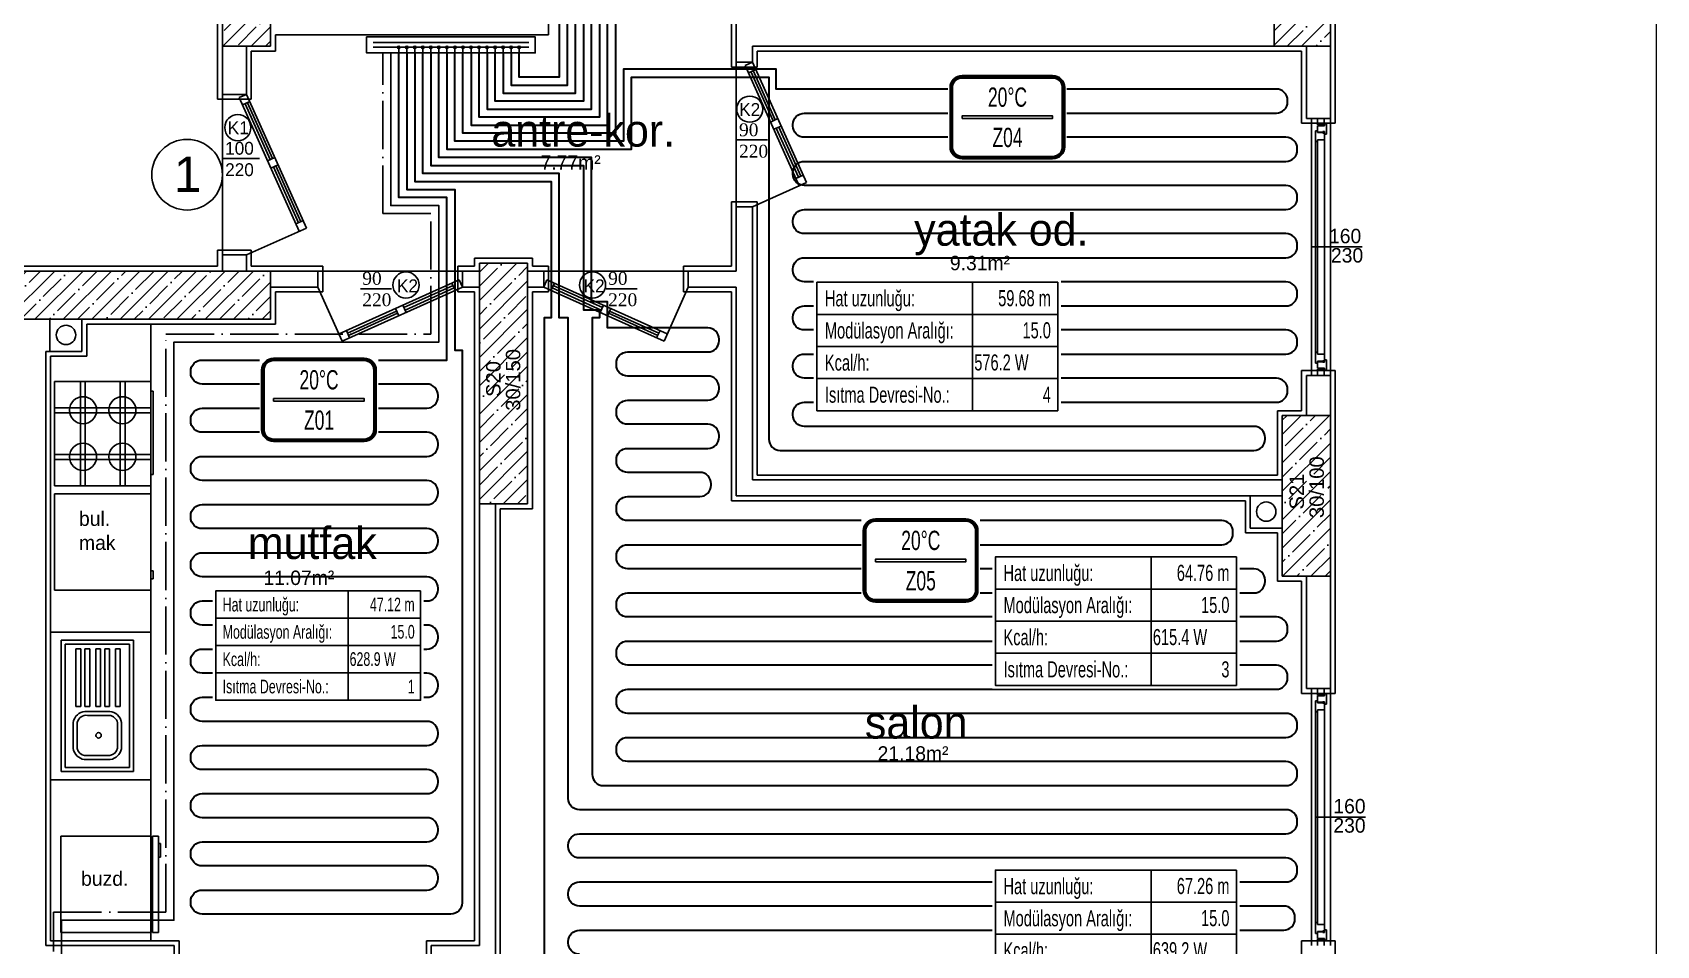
# Model space of a CAD drawing. Header units: centimetres. Extents: x 275281 to 287704, y -444050 to -441150.
# Drawn here: x 276329 to 277340, y -443426 to -442857 of the extents above; entities that cross this region are included whole.
import ezdxf
from ezdxf.enums import TextEntityAlignment as Align

# ---------------------------------------------------------------- set-up
doc = ezdxf.new("R2010")
doc.units = ezdxf.units.CM
doc.linetypes.add('ROTAS_ISITMA_DONUS', pattern=[40, 30, -5, 0, -5])
doc.layers.add('ANTED', color=144, linetype='CONTINUOUS', lineweight=0)
doc.layers.add('ROTAS-ISITMA-PEX', color=1, linetype='Continuous', lineweight=30)
for name, color, linetype in [('MKDU0', 50, 'CONTINUOUS'), ('ROTAS-ISITMA-DONUS-BORU', 30, 'ROTAS_ISITMA_DONUS'), ('ROTAS-ISITMA-ETIKET', 2, 'Continuous'), ('ROTAS-ISITMA-GIDIS-BORU', 10, 'Continuous'), ('ROTAS-ISITMA-KOLLEKTOR', 1, 'Continuous'), ('ROTAS-ISITMA-MAHAL-ETIKET', 2, 'Continuous')]:
    doc.layers.add(name, color=color, linetype=linetype)
doc.styles.add('arial_1_18', font='arial.ttf', dxfattribs={"height": 0.2})
doc.styles.add('ROTAS-YAZI', font='arial.ttf')
pattern_1 = [(45, (253867.256, -437638.89), (-8.838835, 8.838835), []), (45, (253876.095, -437638.89), (-8.838835, 8.838835), [15.625, -3.125, 0, -3.125])]

# ---------------------------------------------------------------- blocks, each defined once
blk = doc.blocks.new('ROTAS-YI-MAHAL')
at = {"color": 2, "extrusion": (0, 0, -1)}
for points in [[(35.7, -18.4), (35.7, 18.4, 0.414214), (28.2, 25.9), (-28.2, 25.9, 0.414214), (-35.7, 18.4), (-35.7, -18.4, 0.414214), (-28.2, -25.9), (28.2, -25.9, 0.414214)], [(34.2, -18.4), (34.2, 18.4, 0.414214), (28.2, 24.4), (-28.2, 24.4, 0.414214), (-34.2, 18.4), (-34.2, -18.4, 0.414214), (-28.2, -24.4), (28.2, -24.4, 0.414214)]]:
    blk.add_lwpolyline(points, format="xyb", close=True, dxfattribs=at)
at = {"color": 4, "extrusion": (0, 0, -1)}
for points in [[(35.2, -18.4), (35.2, 18.4, 0.414214), (28.2, 25.4), (-28.2, 25.4, 0.414214), (-35.2, 18.4), (-35.2, -18.4, 0.414214), (-28.2, -25.4), (28.2, -25.4, 0.414214)], [(34.7, -18.4), (34.7, 18.4, 0.414214), (28.2, 24.9), (-28.2, 24.9, 0.414214), (-34.7, 18.4), (-34.7, -18.4, 0.414214), (-28.2, -24.9), (28.2, -24.9, 0.414214)]]:
    blk.add_lwpolyline(points, format="xyb", close=True, dxfattribs=at)
at = {"color": 2, "extrusion": (0, 0, -1)}
blk.add_lwpolyline([(28.2, -0.8), (-28.2, -0.8), (-28.2, 0.8), (28.2, 0.8)], close=True, dxfattribs=at)
at = {"color": 4, "style": 'ROTAS-YAZI', "width": 0.65}
blk.add_attdef('DERECE', (-12.1, 6.5), '', height=12, dxfattribs=at)
at = {"color": 2, "style": 'ROTAS-YAZI', "width": 0.65, "flags": 1}
for tag in ['ALAN', 'MAHAL']:
    blk.add_attdef(tag, (0, 0), '', height=5, dxfattribs=at)
at = {"color": 1, "style": 'ROTAS-YAZI', "width": 0.65}
blk.add_attdef('NO', (-9.3, -18.6), '', height=12, dxfattribs=at)
blk = doc.blocks.new('ROTAS-YI-ETIKET')
at = {"color": 2}
for p, q in [((96.9, 0), (96.9, -80)), ((0, -20), (150, -20)), ((0, -40), (150, -40)), ((0, -60), (150, -60))]:
    blk.add_line(p, q, dxfattribs=at)
at = {"color": 2, "extrusion": (0, 0, -1)}
blk.add_lwpolyline([(-150, 0), (-150, -80), (0, -80), (0, 0)], close=True, dxfattribs=at)
at = {"color": 2, "style": 'ROTAS-YAZI', "width": 0.65}
for s, p in [('Hat uzunluğu:', (5, -10)), ('Modülasyon Aralığı:', (5, -30)), ('Kcal/h:', (5, -50)), ('Isıtma Devresi-No.:', (5, -70))]:
    blk.add_text(s, height=10, dxfattribs=at).set_placement(p, align=Align.MIDDLE_LEFT)
at = {"color": 2, "style": 'ROTAS-YAZI', "width": 0.65, "flags": 1}
for tag in ['ALAN', 'NO', 'DERECE', 'BORU', 'MAHAL']:
    blk.add_attdef(tag, (0, 0), '', height=5, dxfattribs=at)
at = {"color": 2, "style": 'ROTAS-YAZI', "width": 0.65}
for tag, p in [('UZ', (145.7, -14.9)), ('AR', (145.7, -34.9)), ('NO1', (145.7, -75))]:
    blk.add_attdef(tag, text='', height=10, dxfattribs=at).set_placement(p, align=Align.RIGHT)
blk.add_attdef('YER', (98, -54.9), '', height=10, dxfattribs=at)

msp = doc.modelspace()

# ---------------------------------------------------------------- hatches: boundary and pattern name
at = {"layer": 'MKDU0', "ltscale": 0.03}
h = msp.add_hatch(dxfattribs=at)
h.set_pattern_fill('ANSI35', color=8, scale=50, style=0)
h.set_pattern_definition(pattern_1)
h.paths.add_polyline_path([(276477.1, -442560.8), (276447.1, -442560.8), (276447.1, -442865.8), (276477.1, -442865.8)])
h.paths.add_polyline_path([(276474.6, -442848.1), (276474.6, -442779.1), (276460.6, -442779.1), (276460.6, -442848.1)], flags=24)
h = msp.add_hatch(dxfattribs=at)
h.set_pattern_fill('ANSI35', color=8, scale=50, style=0)
h.set_pattern_definition(pattern_1)
h.paths.add_polyline_path([(277137.1, -442805.8), (277102.1, -442805.8), (277102.1, -442865.8), (277137.1, -442865.8)])
h.paths.add_polyline_path([(277132.2, -442851.8), (277132.2, -442815.7), (277118.2, -442815.7), (277118.2, -442851.8)], flags=24)
h.paths.add_polyline_path([(277119.4, -442846.3), (277119.4, -442819.3), (277105.5, -442819.3), (277105.5, -442846.3)], flags=24)
h = msp.add_hatch(dxfattribs=at)
h.set_pattern_fill('ANSI35', color=8, scale=50, style=0)
h.set_pattern_definition(pattern_1)
h.paths.add_polyline_path([(276637.1, -443000.8), (276607.1, -443000.8), (276607.1, -443150.8), (276637.1, -443150.8)])
h.paths.add_polyline_path([(276635.1, -443095.2), (276635.1, -443052.1), (276621.1, -443052.1), (276621.1, -443095.2)], flags=24)
h.paths.add_polyline_path([(276622.8, -443086.6), (276622.8, -443059.5), (276608.8, -443059.5), (276608.8, -443086.6)], flags=24)
h = msp.add_hatch(dxfattribs=at)
h.set_pattern_fill('ANSI35', color=8, scale=50, style=0)
h.set_pattern_definition(pattern_1)
h.paths.add_polyline_path([(276477.1, -443035.8), (276477.1, -443005.8), (276177.1, -443005.8), (276177.1, -443035.8)])
h.paths.add_polyline_path([(276199.8, -443033.3), (276268.8, -443033.3), (276268.8, -443019.3), (276199.8, -443019.3)], flags=24)
h = msp.add_hatch(dxfattribs=at)
h.set_pattern_fill('ANSI35', color=8, scale=50, style=0)
h.set_pattern_definition(pattern_1)
h.paths.add_polyline_path([(277137.1, -443095.8), (277107.1, -443095.8), (277107.1, -443195.8), (277137.1, -443195.8)])
h.paths.add_polyline_path([(277135.5, -443161.9), (277135.5, -443118.8), (277121.6, -443118.8), (277121.6, -443161.9)], flags=24)
h.paths.add_polyline_path([(277123.1, -443156.6), (277123.1, -443129.6), (277109.1, -443129.6), (277109.1, -443156.6)], flags=24)

# ---------------------------------------------------------------- linework, layer by layer
at = {"layer": 'ANTED'}
msp.add_line((277340.1, -444049.6), (277340.1, -441149.6), dxfattribs=at)
at = {"layer": 'MKDU0', "color": 8, "ltscale": 0.03}
for p, q in [((276444.1, -442790.8), (276444.1, -442865.8)), ((277140.1, -442865.8), (277140.1, -442805.8)), ((276650.1, -442858.8), (276650.1, -442832.8)), ((276764.1, -442850.8), (276764.1, -442865.8)), ((276767.1, -442845.8), (276767.1, -442875.8)), ((276480.1, -442858.7), (276650.1, -442858.7)), ((276480.1, -442868.8), (276480.1, -442858.7)), ((276444.1, -442865.8), (276444.1, -442898.8)), ((276447.1, -442865.8), (276447.1, -442895.8)), ((276462.1, -442865.8), (276462.1, -442895.8)), ((276465.1, -442898.8), (276465.1, -442868.8)), ((276465.1, -442868.8), (276480.1, -442868.8)), ((276764.1, -442865.8), (276764.1, -442878.8)), ((276777.1, -442865.8), (276777.1, -442875.8)), ((276777.1, -442865.8), (277102.1, -442865.8)), ((276780.1, -442878.8), (276780.1, -442868.8)), ((276780.1, -442868.8), (276827.1, -442868.8)), ((276827.1, -442868.8), (277102.1, -442868.8)), ((277102.1, -442868.8), (277119.1, -442868.8)), ((277119.1, -442868.8), (277119.1, -442913.8)), ((277122.1, -442865.8), (277122.1, -442910.8)), ((277137.1, -442865.8), (277137.1, -442910.8)), ((277140.1, -442913.8), (277140.1, -442865.8)), ((276764.1, -442878.8), (276780.1, -442878.8)), ((276767.1, -442875.8), (276777.1, -442875.8)), ((276767.1, -442875.8), (276767.1, -442965.8)), ((276777.1, -442875.8), (276772.6, -442877.8)), ((276772.6, -442877.8), (276806.2, -442952.7)), ((276779.2, -442880.3), (276774.6, -442882.4)), ((276776.2, -442881.6), (276790, -442912.2)), ((276777.1, -442875.8), (276810.8, -442950.6)), ((276777.7, -442881), (276791.4, -442911.6)), ((276444.1, -442898.8), (276465.1, -442898.8)), ((276447.1, -442895.8), (276462.1, -442895.8)), ((276447.1, -442895.8), (276447.1, -442995.8)), ((276462.1, -442895.8), (276457.6, -442897.8)), ((276457.6, -442897.8), (276494.9, -442981)), ((276464.2, -442900.3), (276459.6, -442902.4)), ((276461.2, -442901.6), (276476.9, -442936.4)), ((276462.1, -442895.8), (276499.5, -442979)), ((276462.7, -442901), (276478.3, -442935.8)), ((276792.9, -442910.9), (276788.4, -442913)), ((277140.1, -442913.8), (277119.1, -442913.8)), ((277122.1, -442910.8), (277137.1, -442910.8)), ((277125.3, -443070.8), (277125.3, -442910.8)), ((277129.1, -442910.8), (277129.1, -442914.8)), ((277133.1, -442914.8), (277133.1, -442910.8)), ((277137.1, -443070.8), (277137.1, -442910.8)), ((276795, -442915.5), (276790.4, -442917.5)), ((276792, -442916.8), (276805.8, -442947.4)), ((276793.5, -442916.2), (276807.2, -442946.8)), ((277127.7, -442925.2), (277127.7, -442918.4)), ((277129.1, -442918.4), (277127.7, -442918.4)), ((277129.1, -442914.8), (277133.1, -442914.8)), ((277133.3, -442915.3), (277129.1, -442915.3)), ((277129.1, -442919.3), (277129.1, -442915.3)), ((277129.1, -442918.4), (277129.1, -442919.6)), ((277132.3, -442919.3), (277129.1, -442919.3)), ((277132.3, -442919.6), (277129.1, -442919.6)), ((277129.1, -442925.2), (277129.1, -442924)), ((277133.3, -442924), (277129.1, -442924)), ((277133.3, -442919), (277132.3, -442919)), ((277132.3, -442919.3), (277132.3, -442919)), ((277132.3, -442919.9), (277132.3, -442919.6)), ((277132.8, -442919.9), (277132.3, -442919.9)), ((277133.3, -442919.6), (277132.8, -442919.6)), ((277132.8, -442919.9), (277132.8, -442919.6)), ((277133.3, -442915.3), (277133.3, -442914.1)), ((277134.7, -442914.1), (277133.3, -442914.1)), ((277133.3, -442920.5), (277133.3, -442919)), ((277133.3, -442919.6), (277133.3, -442924)), ((277134.7, -442920.5), (277133.3, -442920.5)), ((277133.3, -442924), (277133.3, -443057.6)), ((277134.7, -442920.5), (277134.7, -442914.1)), ((276786.6, -442924.2), (276767.3, -442924.2)), ((277127.7, -443056.4), (277127.7, -442925.2)), ((277129.1, -442925.2), (277127.7, -442925.2)), ((277129.1, -442925.2), (277129.1, -443056.4)), ((276470.2, -442935.7), (276447.1, -442935.7)), ((276479.8, -442935.1), (276475.2, -442937.1)), ((276481.8, -442939.6), (276477.3, -442941.7)), ((276478.9, -442941), (276494.5, -442975.7)), ((276480.4, -442940.3), (276496, -442975.1)), ((276777.1, -442965.8), (276810.8, -442950.6)), ((276804.2, -442948.1), (276808.7, -442946.1)), ((276780.1, -442962.8), (276764.1, -442962.8)), ((276764.1, -442962.8), (276764.1, -443002.8)), ((276780.1, -443132.8), (276780.1, -442962.8)), ((276492.9, -442976.5), (276497.5, -442974.4)), ((276767.1, -442965.8), (276767.1, -443005.8)), ((276767.1, -442965.8), (276777.1, -442965.8)), ((276777.1, -442965.8), (276777.1, -443135.8)), ((276462.1, -442995.8), (276499.5, -442979)), ((276465.1, -442992.8), (276444.1, -442992.8)), ((276444.1, -442992.8), (276444.1, -443002.8)), ((276465.1, -443002.8), (276465.1, -442992.8)), ((277156.8, -442990.8), (277125.3, -442990.8)), ((276444.1, -443002.8), (276210.1, -443002.8)), ((276447.1, -442995.8), (276462.1, -442995.8)), ((276447.1, -442995.8), (276447.1, -443005.8)), ((276462.1, -442995.8), (276462.1, -443005.8)), ((276477.1, -443002.8), (276465.1, -443002.8)), ((276509.6, -443002.8), (276477.1, -443002.8)), ((276509.6, -443018.8), (276509.6, -443002.8)), ((276604.1, -443002.8), (276593.6, -443002.8)), ((276593.6, -443002.8), (276593.6, -443018.8)), ((276640.1, -442997.8), (276604.1, -442997.8)), ((276604.1, -442997.8), (276604.1, -443002.8)), ((276640.1, -443002.8), (276640.1, -442997.8)), ((276650.2, -443002.8), (276640.1, -443002.8)), ((276650.2, -443018.8), (276650.2, -443002.8)), ((276764.1, -443002.8), (276734.2, -443002.8)), ((276734.2, -443002.8), (276734.2, -443018.8)), ((276477.1, -443005.8), (276506.6, -443005.8)), ((276506.6, -443015.8), (276506.6, -443005.8)), ((276596.6, -443005.8), (276506.6, -443005.8)), ((276594.6, -443011.2), (276519.7, -443044.9)), ((276590.7, -443014.9), (276560.1, -443028.6)), ((276592.1, -443017.8), (276590, -443013.3)), ((276596.6, -443015.8), (276594.6, -443011.2)), ((276596.6, -443005.8), (276607.1, -443005.8)), ((276596.6, -443015.8), (276596.6, -443005.8)), ((276647.2, -443005.8), (276637.1, -443005.8)), ((276647.2, -443015.8), (276647.2, -443005.8)), ((276647.2, -443005.8), (276737.2, -443005.8)), ((276647.2, -443015.8), (276649.2, -443011.2)), ((276649.2, -443011.2), (276724.1, -443044.9)), ((276651.8, -443017.8), (276653.8, -443013.3)), ((276653.1, -443014.9), (276683.7, -443028.6)), ((276767.1, -443005.8), (276737.2, -443005.8)), ((276737.2, -443015.8), (276737.2, -443005.8)), ((276477.1, -443015.8), (276506.6, -443015.8)), ((276480.1, -443038.8), (276480.1, -443018.8)), ((276480.1, -443018.8), (276509.6, -443018.8)), ((276506.6, -443015.8), (276521.7, -443049.4)), ((276596.6, -443015.8), (276521.7, -443049.4)), ((276552.3, -443016.8), (276533, -443016.8)), ((276591.4, -443016.3), (276560.8, -443030.1)), ((276593.6, -443018.8), (276604.1, -443018.8)), ((276596.6, -443015.8), (276607.1, -443015.8)), ((276604.1, -443018.8), (276604.1, -443150.8)), ((276647.2, -443015.8), (276637.1, -443015.8)), ((276640.1, -443153.8), (276640.1, -443018.8)), ((276640.1, -443018.8), (276650.2, -443018.8)), ((276647.2, -443015.8), (276722.1, -443049.4)), ((276652.4, -443016.3), (276683, -443030.1)), ((276705.4, -443016.8), (276686, -443016.8)), ((276737.2, -443015.8), (276722.1, -443049.4)), ((276734.2, -443018.8), (276764.1, -443018.8)), ((276767.1, -443015.8), (276737.2, -443015.8)), ((276764.1, -443018.8), (276764.1, -443148.8)), ((276767.1, -443015.8), (276767.1, -443145.8)), ((276555.6, -443030.7), (276525, -443044.4)), ((276556.2, -443032.1), (276525.6, -443045.9)), ((276556.9, -443033.6), (276554.8, -443029.1)), ((276561.5, -443031.6), (276559.4, -443027)), ((276682.4, -443031.6), (276684.4, -443027)), ((276686.9, -443033.6), (276689, -443029.1)), ((276687.6, -443032.1), (276718.2, -443045.9)), ((276688.2, -443030.7), (276718.8, -443044.4)), ((276339.6, -443035.8), (276359.6, -443035.8)), ((276339.6, -443055.8), (276339.6, -443035.8)), ((276359.6, -443055.8), (276359.6, -443035.8)), ((276359.6, -443055.8), (276359.6, -443035.8)), ((276359.6, -443055.8), (276359.6, -443035.8)), ((276359.6, -443055.8), (276359.6, -443035.8)), ((276359.6, -443055.8), (276359.6, -443035.8)), ((276362.6, -443058.8), (276362.6, -443038.8)), ((276362.6, -443038.8), (276480.1, -443038.8)), ((276402.6, -443422.8), (276402.6, -443038.8)), ((276524.3, -443042.8), (276526.3, -443047.4)), ((276719.6, -443042.8), (276717.5, -443047.4)), ((276337.1, -443055.8), (276337.1, -443425.8)), ((276337.1, -443055.8), (276359.6, -443055.8)), ((276340.1, -443058.8), (276362.6, -443058.8)), ((276340.1, -443422.8), (276340.1, -443058.8)), ((277129.1, -443056.4), (277127.7, -443056.4)), ((277127.7, -443056.4), (277127.7, -443063.2)), ((277129.1, -443063.2), (277127.7, -443063.2)), ((277129.1, -443056.4), (277129.1, -443057.6)), ((277133.3, -443057.6), (277129.1, -443057.6)), ((277129.1, -443063.2), (277129.1, -443062)), ((277132.3, -443062), (277129.1, -443062)), ((277129.1, -443062.3), (277129.1, -443066.3)), ((277132.3, -443062.3), (277129.1, -443062.3)), ((277132.8, -443061.7), (277132.3, -443061.7)), ((277132.3, -443061.7), (277132.3, -443062)), ((277132.3, -443062.3), (277132.3, -443062.6)), ((277133.3, -443062.6), (277132.3, -443062.6)), ((277132.8, -443061.7), (277132.8, -443062)), ((277133.3, -443062), (277132.8, -443062)), ((277133.3, -443062), (277133.3, -443057.6)), ((277134.7, -443061.1), (277133.3, -443061.1)), ((277133.3, -443061.1), (277133.3, -443062.6)), ((277134.7, -443061.1), (277134.7, -443067.5)), ((276342.6, -443139.5), (276342.6, -443074.5)), ((276342.6, -443074.5), (276402.6, -443074.5)), ((276358.7, -443074.5), (276358.7, -443139.5)), ((276361.7, -443074.5), (276361.7, -443139.5)), ((276383.5, -443074.5), (276383.5, -443139.5)), ((276386.5, -443074.5), (276386.5, -443139.5)), ((276402.6, -443139.5), (276402.6, -443074.5)), ((277119.1, -443067.8), (277119.1, -443092.8)), ((277119.1, -443067.8), (277140.1, -443067.8)), ((277122.1, -443070.8), (277122.1, -443095.8)), ((277122.1, -443070.8), (277137.1, -443070.8)), ((277133.3, -443066.3), (277129.1, -443066.3)), ((277129.1, -443070.8), (277129.1, -443066.8)), ((277129.1, -443066.8), (277133.1, -443066.8)), ((277133.1, -443066.8), (277133.1, -443070.8)), ((277133.3, -443066.3), (277133.3, -443067.5)), ((277134.7, -443067.5), (277133.3, -443067.5)), ((277137.1, -443070.8), (277137.1, -443095.8)), ((277140.1, -443095.8), (277140.1, -443067.8)), ((276403.9, -443080.6), (276402.6, -443080.6)), ((276403.9, -443122.4), (276403.9, -443080.6)), ((276402.6, -443091), (276342.6, -443091)), ((276402.6, -443094), (276342.6, -443094)), ((277119.1, -443092.8), (277104.1, -443092.8)), ((277104.1, -443092.8), (277104.1, -443132.8)), ((277140.1, -443145.8), (277140.1, -443095.8)), ((276402.6, -443120.1), (276342.6, -443120.1)), ((276402.6, -443123.1), (276342.6, -443123.1)), ((276403.9, -443132.4), (276403.9, -443122.4)), ((276402.6, -443132.4), (276403.9, -443132.4)), ((277107.1, -443135.8), (276777.1, -443135.8)), ((277104.1, -443132.8), (276780.1, -443132.8)), ((276402.6, -443139.5), (276342.6, -443139.5)), ((276342.6, -443144.6), (276402.6, -443144.6)), ((276342.6, -443204.6), (276342.6, -443144.6)), ((276402.6, -443144.6), (276402.6, -443204.6)), ((277107.1, -443145.8), (276767.1, -443145.8)), ((277087.1, -443145.8), (277087.1, -443165.8)), ((277087.1, -443145.8), (277087.1, -443165.8)), ((277087.1, -443145.8), (277087.1, -443165.8)), ((277140.1, -443268.8), (277140.1, -443145.8)), ((276604.1, -443150.8), (276604.1, -443422.8)), ((276607.1, -443150.8), (276607.1, -443425.8)), ((276617.1, -443150.8), (276617.1, -443520.8)), ((276620.1, -443517.8), (276620.1, -443153.8)), ((276620.1, -443153.8), (276640.1, -443153.8)), ((276764.1, -443148.8), (277084.1, -443148.8)), ((277084.1, -443148.8), (277084.1, -443168.8)), ((277087.1, -443165.8), (277107.1, -443165.8)), ((277084.1, -443168.8), (277104.1, -443168.8)), ((277104.1, -443168.8), (277104.1, -443198.8)), ((276403.9, -443192.5), (276402.6, -443192.5)), ((276403.9, -443197.5), (276403.9, -443192.5)), ((277122.1, -443195.8), (277122.1, -443265.8)), ((277137.1, -443195.8), (277137.1, -443265.8)), ((276402.6, -443204.6), (276342.6, -443204.6)), ((276402.6, -443197.5), (276403.9, -443197.5)), ((277104.1, -443198.8), (277119.1, -443198.8)), ((277119.1, -443198.8), (277119.1, -443268.8)), ((276402.6, -443230.7), (276340.1, -443230.7)), ((276346.7, -443235.7), (276346.7, -443317.5)), ((276391.7, -443235.7), (276346.7, -443235.7)), ((276391.7, -443317.5), (276391.7, -443235.7)), ((276349.2, -443238.2), (276349.2, -443315)), ((276389.2, -443238.2), (276349.2, -443238.2)), ((276355.9, -443241), (276355.9, -443277)), ((276358.9, -443241), (276355.9, -443241)), ((276358.9, -443277), (276358.9, -443241)), ((276361.5, -443241), (276361.5, -443277)), ((276364.5, -443241), (276361.5, -443241)), ((276364.5, -443277), (276364.5, -443241)), ((276368.2, -443241), (276368.2, -443277)), ((276371.2, -443241), (276368.2, -443241)), ((276371.2, -443277), (276371.2, -443241)), ((276373.8, -443241), (276373.8, -443277)), ((276376.8, -443241), (276373.8, -443241)), ((276376.8, -443277), (276376.8, -443241)), ((276380.5, -443241), (276380.5, -443277)), ((276383.5, -443241), (276380.5, -443241)), ((276383.5, -443277), (276383.5, -443241)), ((276389.2, -443315), (276389.2, -443238.2)), ((277122.1, -443265.8), (277137.1, -443265.8)), ((277125.3, -443425.8), (277125.3, -443265.8)), ((277129.1, -443265.8), (277129.1, -443269.8)), ((277133.1, -443269.8), (277133.1, -443265.8)), ((277137.1, -443425.8), (277137.1, -443265.8)), ((276355.9, -443277), (276358.9, -443277)), ((276361.5, -443277), (276364.5, -443277)), ((276368.2, -443277), (276371.2, -443277)), ((276373.8, -443277), (276376.8, -443277)), ((276380.5, -443277), (276383.5, -443277)), ((277119.1, -443268.8), (277140.1, -443268.8)), ((277127.7, -443280.2), (277127.7, -443273.4)), ((277129.1, -443273.4), (277127.7, -443273.4)), ((277129.1, -443269.8), (277133.1, -443269.8)), ((277133.3, -443270.3), (277129.1, -443270.3)), ((277129.1, -443274.3), (277129.1, -443270.3)), ((277129.1, -443273.4), (277129.1, -443274.6)), ((277132.3, -443274.3), (277129.1, -443274.3)), ((277132.3, -443274.6), (277129.1, -443274.6)), ((277133.3, -443274), (277132.3, -443274)), ((277132.3, -443274.3), (277132.3, -443274)), ((277132.3, -443274.9), (277132.3, -443274.6)), ((277132.8, -443274.9), (277132.3, -443274.9)), ((277133.3, -443274.6), (277132.8, -443274.6)), ((277132.8, -443274.9), (277132.8, -443274.6)), ((277133.3, -443270.3), (277133.3, -443269.1)), ((277134.7, -443269.1), (277133.3, -443269.1)), ((277133.3, -443275.5), (277133.3, -443274)), ((277133.3, -443274.6), (277133.3, -443279)), ((277134.7, -443275.5), (277133.3, -443275.5)), ((277134.7, -443275.5), (277134.7, -443269.1)), ((276354.2, -443286.6), (276354.2, -443303.4)), ((276356.7, -443286.9), (276356.7, -443303.1)), ((276361.5, -443280), (276376.9, -443280)), ((276363.2, -443282.5), (276376.9, -443282.5)), ((276381.7, -443302.9), (276381.7, -443287.1)), ((276384.2, -443303.2), (276384.2, -443286.8)), ((277127.7, -443411.4), (277127.7, -443280.2)), ((277129.1, -443280.2), (277127.7, -443280.2)), ((277129.1, -443280.2), (277129.1, -443279)), ((277133.3, -443279), (277129.1, -443279)), ((277129.1, -443280.2), (277129.1, -443411.4)), ((277133.3, -443279), (277133.3, -443412.6)), ((276361.3, -443307.5), (276377.1, -443307.5)), ((276346.7, -443317.5), (276391.7, -443317.5)), ((276349.2, -443315), (276389.2, -443315)), ((276361.1, -443310), (276377.3, -443310)), ((276340.1, -443322.5), (276402.6, -443322.5)), ((277127.5, -443345.8), (277158.9, -443345.8)), ((276402.6, -443357.6), (276346.4, -443357.6)), ((276346.4, -443357.6), (276346.4, -443417.6)), ((276402.6, -443417.6), (276402.6, -443357.6)), ((276403.6, -443357.6), (276403.6, -443417.6)), ((276407.4, -443357.6), (276403.6, -443357.6)), ((276407.4, -443417.6), (276407.4, -443357.6)), ((276402.6, -443362.6), (276403.6, -443362.6)), ((276407.4, -443362.3), (276408.5, -443362.3)), ((276407.4, -443370.7), (276407.4, -443362.3)), ((276408.5, -443362.3), (276408.5, -443370.7)), ((276408.5, -443370.7), (276407.4, -443370.7)), ((276346.4, -443417.6), (276402.6, -443417.6)), ((276402.6, -443412.6), (276403.6, -443412.6)), ((276403.6, -443417.6), (276407.4, -443417.6)), ((277129.1, -443411.4), (277127.7, -443411.4)), ((277127.7, -443411.4), (277127.7, -443418.2)), ((277129.1, -443418.2), (277127.7, -443418.2)), ((277129.1, -443411.4), (277129.1, -443412.6)), ((277133.3, -443412.6), (277129.1, -443412.6)), ((277129.1, -443418.2), (277129.1, -443417)), ((277132.3, -443417), (277129.1, -443417)), ((277129.1, -443417.3), (277129.1, -443421.3)), ((277132.3, -443417.3), (277129.1, -443417.3)), ((277132.8, -443416.7), (277132.3, -443416.7)), ((277132.3, -443416.7), (277132.3, -443417)), ((277132.3, -443417.3), (277132.3, -443417.6)), ((277133.3, -443417.6), (277132.3, -443417.6)), ((277132.8, -443416.7), (277132.8, -443417)), ((277133.3, -443417), (277132.8, -443417)), ((277133.3, -443417), (277133.3, -443412.6)), ((277134.7, -443416.1), (277133.3, -443416.1)), ((277133.3, -443416.1), (277133.3, -443417.6)), ((277134.7, -443416.1), (277134.7, -443422.5)), ((276337.1, -443425.8), (276417.1, -443425.8)), ((276420.1, -443422.8), (276340.1, -443422.8)), ((276417.1, -443440.8), (276417.1, -443425.8)), ((276420.1, -443443.8), (276420.1, -443422.8)), ((276604.1, -443422.8), (276574.1, -443422.8)), ((276574.1, -443422.8), (276574.1, -443443.8)), ((276577.1, -443440.8), (276577.1, -443425.8)), ((276577.1, -443425.8), (276607.1, -443425.8)), ((277140.1, -443422.8), (277119.1, -443422.8)), ((277119.1, -443422.8), (277119.1, -443447.7)), ((277133.3, -443421.3), (277129.1, -443421.3)), ((277129.1, -443425.8), (277129.1, -443421.8)), ((277129.1, -443421.8), (277133.1, -443421.8)), ((277133.1, -443421.8), (277133.1, -443425.8)), ((277133.3, -443421.3), (277133.3, -443422.5)), ((277134.7, -443422.5), (277133.3, -443422.5)), ((277140.1, -443450.7), (277140.1, -443422.8))]:
    msp.add_line(p, q, dxfattribs=at)
for points in [[(276447.1, -442865.8), (276447.1, -442560.8)], [(276477.1, -442865.8), (276477.1, -442560.8)], [(277102.1, -442865.8), (277102.1, -442805.8)], [(277137.1, -442805.8), (277137.1, -442865.8)], [(276477.1, -442865.8), (276447.1, -442865.8)], [(277137.1, -442865.8), (277102.1, -442865.8)], [(276607.1, -443000.8), (276637.1, -443000.8)], [(276607.1, -443150.8), (276607.1, -443000.8)], [(276637.1, -443000.8), (276637.1, -443150.8)], [(276177.1, -443005.8), (276477.1, -443005.8)], [(276477.1, -443035.8), (276477.1, -443005.8)], [(276177.1, -443035.8), (276477.1, -443035.8)], [(277107.1, -443195.8), (277107.1, -443095.8)], [(277107.1, -443095.8), (277137.1, -443095.8)], [(277137.1, -443095.8), (277137.1, -443195.8)], [(276637.1, -443150.8), (276607.1, -443150.8)], [(277137.1, -443195.8), (277107.1, -443195.8)]]:
    msp.add_lwpolyline(points, dxfattribs=at)
for centre, radius in [((276775.5, -442905), 8.14), ((276456.7, -442916.5), 8.14), ((276425.1, -442945.8), 22), ((276561.4, -443014.5), 8.14), ((276677.6, -443014.5), 8.14), ((276349.7, -443045.6), 6.03), ((276360.3, -443092.5), 8.48), ((276384.8, -443092.5), 8.48), ((276360.3, -443121.5), 8.48), ((276384.8, -443121.5), 8.48), ((277097.1, -443155.6), 6.03), ((276370, -443294.9), 1.68)]:
    msp.add_circle(centre, radius, dxfattribs=at)
for centre, radius, start, end in [((276362.4, -443288.3), 8.38, 96.4155, 168.142), ((276362.4, -443288.3), 5.88, 82.3394, 165.8328), ((276376, -443288.3), 5.88, 12.2818, 83.5845), ((276376, -443288.3), 8.38, 10.2819, 83.5845), ((276362.4, -443301.7), 8.38, 191.858, 261.0868), ((276362.4, -443301.7), 5.88, 194.1672, 259.3546), ((276376, -443301.7), 5.88, 280.6454, 347.7182), ((276376, -443301.7), 8.38, 278.9132, 349.7181)]:
    msp.add_arc(centre, radius, start, end, dxfattribs=at)
at = {"layer": 'ROTAS-ISITMA-DONUS-BORU'}
msp.add_lwpolyline([(276341, -443633.2), (276336.9, -443635), (276336.9, -443630), (276341.9, -443630), (276341.9, -443405), (276411.9, -443405), (276411.9, -443045), (276576.9, -443045), (276576.9, -442970), (276546.9, -442970), (276546.9, -442870)], dxfattribs=at)
at = {"layer": 'ROTAS-ISITMA-GIDIS-BORU'}
msp.add_lwpolyline([(276341, -443633.2), (276346.9, -443635), (276346.9, -443410), (276416.9, -443410), (276416.9, -443050), (276581.9, -443050), (276581.9, -442965), (276551.9, -442965), (276551.9, -442870)], dxfattribs=at)
at = {"layer": 'ROTAS-ISITMA-KOLLEKTOR'}
for p, q in [((276540.9, -442863.5), (276637.9, -442863.5)), ((276540.9, -442866.5), (276637.9, -442866.5)), ((276556.9, -442866.5), (276556.9, -442870)), ((276561.9, -442866.5), (276561.9, -442870)), ((276566.9, -442866.5), (276566.9, -442870)), ((276571.9, -442866.5), (276571.9, -442870)), ((276576.9, -442866.5), (276576.9, -442870)), ((276581.9, -442866.5), (276581.9, -442870)), ((276586.9, -442866.5), (276586.9, -442870)), ((276591.9, -442866.5), (276591.9, -442870)), ((276596.9, -442866.5), (276596.9, -442870)), ((276601.9, -442866.5), (276601.9, -442870)), ((276606.9, -442866.5), (276606.9, -442870)), ((276611.9, -442866.5), (276611.9, -442870)), ((276616.9, -442866.5), (276616.9, -442870)), ((276621.9, -442866.5), (276621.9, -442870)), ((276626.9, -442866.5), (276626.9, -442870)), ((276631.9, -442866.5), (276631.9, -442870))]:
    msp.add_line(p, q, dxfattribs=at)
msp.add_lwpolyline([(276536.9, -442860), (276641.9, -442860), (276641.9, -442870), (276536.9, -442870)], close=True, dxfattribs=at)
for centre in [(276556.9, -442866.5), (276561.9, -442866.5), (276566.9, -442866.5), (276571.9, -442866.5), (276576.9, -442866.5), (276581.9, -442866.5), (276586.9, -442866.5), (276591.9, -442866.5), (276596.9, -442866.5), (276601.9, -442866.5), (276606.9, -442866.5), (276611.9, -442866.5), (276616.9, -442866.5), (276621.9, -442866.5), (276626.9, -442866.5), (276631.9, -442866.5)]:
    msp.add_circle(centre, 0.8, dxfattribs=at)
at = {"layer": 'ROTAS-ISITMA-PEX'}
for points in [[(276671.9, -442600), (276671.9, -442900), (276616.9, -442900), (276616.9, -442870)], [(276621.9, -442870), (276621.9, -442895), (276666.9, -442895), (276666.9, -442595)], [(276681.9, -442610), (276681.9, -442910), (276606.9, -442910), (276606.9, -442870)], [(276611.9, -442870), (276611.9, -442905), (276676.9, -442905), (276676.9, -442605)], [(276626.9, -442870), (276626.9, -442890), (276661.9, -442890), (276661.9, -442695)], [(276656.9, -442700), (276656.9, -442885), (276631.9, -442885), (276631.9, -442870)], [(276601.9, -442870), (276601.9, -442915), (276686.9, -442915), (276686.9, -442830)], [(276691.9, -442835), (276691.9, -442920), (276596.9, -442920), (276596.9, -442870)]]:
    msp.add_lwpolyline(points, dxfattribs=at)
for points in [[(276561.9, -442870), (276561.9, -442955), (276591.9, -442955), (276591.9, -443055), (276596.4, -443055), (276596.4, -443061.2), (276596.4, -443399.2, -0.414214), (276589.4, -443406.2), (276434.4, -443406.2, -0.414214), (276427.4, -443399.2), (276427.4, -443398.2, -0.414214), (276434.4, -443391.2), (276574.4, -443391.2, 0.414214), (276581.4, -443384.2), (276581.4, -443383.2, 0.414214), (276574.4, -443376.2), (276434.4, -443376.2, -0.414214), (276427.4, -443369.2), (276427.4, -443368.2, -0.414214), (276434.4, -443361.2), (276574.4, -443361.2, 0.414214), (276581.4, -443354.2), (276581.4, -443353.2, 0.414214), (276574.4, -443346.2), (276434.4, -443346.2, -0.414214), (276427.4, -443339.2), (276427.4, -443338.2, -0.414214), (276434.4, -443331.2), (276574.4, -443331.2, 0.414214), (276581.4, -443324.2), (276581.4, -443323.2, 0.414214), (276574.4, -443316.2), (276434.4, -443316.2, -0.414214), (276427.4, -443309.2), (276427.4, -443308.2, -0.414214), (276434.4, -443301.2), (276574.4, -443301.2, 0.414214), (276581.4, -443294.2), (276581.4, -443293.2, 0.414214), (276574.4, -443286.2), (276434.4, -443286.2, -0.414214), (276427.4, -443279.2), (276427.4, -443278.2, -0.414214), (276434.4, -443271.2), (276574.4, -443271.2, 0.414214), (276581.4, -443264.2), (276581.4, -443263.2, 0.414214), (276574.4, -443256.2), (276434.4, -443256.2, -0.414214), (276427.4, -443249.2), (276427.4, -443248.2, -0.414214), (276434.4, -443241.2), (276574.4, -443241.2, 0.414214), (276581.4, -443234.2), (276581.4, -443233.2, 0.414214), (276574.4, -443226.2), (276434.4, -443226.2, -0.414214), (276427.4, -443219.2), (276427.4, -443218.2, -0.414214), (276434.4, -443211.2), (276574.4, -443211.2, 0.414214), (276581.4, -443204.2), (276581.4, -443203.2, 0.414214), (276574.4, -443196.2), (276434.4, -443196.2, -0.414214), (276427.4, -443189.2), (276427.4, -443188.2, -0.414214), (276434.4, -443181.2), (276574.4, -443181.2, 0.414214), (276581.4, -443174.2), (276581.4, -443173.2, 0.414214), (276574.4, -443166.2), (276434.4, -443166.2, -0.414214), (276427.4, -443159.2), (276427.4, -443158.2, -0.414214), (276434.4, -443151.2), (276574.4, -443151.2, 0.414214), (276581.4, -443144.2), (276581.4, -443143.2, 0.414214), (276574.4, -443136.2), (276434.4, -443136.2, -0.414214), (276427.4, -443129.2), (276427.4, -443128.2, -0.414214), (276434.4, -443121.2), (276574.4, -443121.2, 0.414214), (276581.4, -443114.2), (276581.4, -443113.2, 0.414214), (276574.4, -443106.2), (276434.4, -443106.2, -0.414214), (276427.4, -443099.2), (276427.4, -443098.2, -0.414214), (276434.4, -443091.2), (276574.4, -443091.2, 0.414214), (276581.4, -443084.2), (276581.4, -443083.2, 0.414214), (276574.4, -443076.2), (276434.4, -443076.2, -0.414214), (276427.4, -443069.2), (276427.4, -443068.2, -0.414214), (276434.4, -443061.2), (276581.4, -443061.2), (276586.9, -443061.2), (276586.9, -442960), (276556.9, -442960), (276556.9, -442870)], [(276566.9, -442870), (276566.9, -442950), (276651.9, -442950), (276651.9, -443035), (276647.4, -443035), (276647.4, -443041.2), (276647.4, -443499.2, 0.414214)], [(276669.4, -443431.2, -0.414214), (276662.4, -443424.2), (276662.4, -443423.2, -0.414214), (276669.4, -443416.2), (277108, -443416.2, 0.414214), (277115, -443409.2), (277115, -443408.2, 0.414214), (277108, -443401.2), (276669.4, -443401.2, -0.414214), (276662.4, -443394.2), (276662.4, -443393.2, -0.414214), (276669.4, -443386.2), (277109.4, -443386.2, 0.414214), (277116.4, -443379.2), (277116.4, -443378.2, 0.414214), (277109.4, -443371.2), (276669.4, -443371.2, -0.414214), (276662.4, -443364.2), (276662.4, -443363.2, -0.414214), (276669.4, -443356.2), (277109.4, -443356.2, 0.414214), (277116.4, -443349.2), (277116.4, -443348.2, 0.414214), (277109.4, -443341.2), (276669.4, -443341.2, -0.414214), (276662.4, -443334.2), (276662.4, -443041.2), (276662.4, -443035), (276656.9, -443035), (276656.9, -442945), (276571.9, -442945), (276571.9, -442870)], [(276576.9, -442870), (276576.9, -442940), (276671.9, -442940), (276671.9, -443030), (276681.9, -443030), (276681.9, -443035), (276677.4, -443035), (276677.4, -443041.2), (276677.4, -443319.2, 0.414214), (276684.4, -443326.2), (277109.4, -443326.2, 0.414214), (277116.4, -443319.2), (277116.4, -443318.2, 0.414214), (277109.4, -443311.2), (276699.4, -443311.2, -0.414214), (276692.4, -443304.2), (276692.4, -443303.2, -0.414214), (276699.4, -443296.2), (277109.4, -443296.2, 0.414214), (277116.4, -443289.2), (277116.4, -443288.2, 0.414214), (277109.4, -443281.2), (276699.4, -443281.2, -0.414214), (276692.4, -443274.2), (276692.4, -443273.2, -0.414214), (276699.4, -443266.2), (277103.4, -443266.2, 0.414214), (277110.4, -443259.2), (277110.4, -443258.2, 0.414214), (277103.4, -443251.2), (276699.4, -443251.2, -0.414214), (276692.4, -443244.2), (276692.4, -443243.2, -0.414214), (276699.4, -443236.2), (277103.4, -443236.2, 0.414214), (277110.4, -443229.2), (277110.4, -443228.2, 0.414214), (277103.4, -443221.2), (276699.4, -443221.2, -0.414214), (276692.4, -443214.2), (276692.4, -443213.2, -0.414214), (276699.4, -443206.2), (277089.4, -443206.2, 0.414214), (277096.4, -443199.2), (277096.4, -443198.2, 0.414214), (277089.4, -443191.2), (276699.4, -443191.2, -0.414214), (276692.4, -443184.2), (276692.4, -443183.2, -0.414214), (276699.4, -443176.2), (277069.4, -443176.2, 0.414214), (277076.4, -443169.2), (277076.4, -443168.2, 0.414214), (277069.4, -443161.2), (276699.4, -443161.2, -0.414214), (276692.4, -443154.2), (276692.4, -443153.2, -0.414214), (276699.4, -443146.2), (276744.4, -443146.2, 0.414214), (276751.4, -443139.2), (276751.4, -443138.2, 0.414214), (276744.4, -443131.2), (276699.4, -443131.2, -0.414214), (276692.4, -443124.2), (276692.4, -443123.2, -0.414214), (276699.4, -443116.2), (276749.4, -443116.2, 0.414214), (276756.4, -443109.2), (276756.4, -443108.2, 0.414214), (276749.4, -443101.2), (276699.4, -443101.2, -0.414214), (276692.4, -443094.2), (276692.4, -443093.2, -0.414214), (276699.4, -443086.2), (276749.4, -443086.2, 0.414214), (276756.4, -443079.2), (276756.4, -443078.2, 0.414214), (276749.4, -443071.2), (276699.4, -443071.2, -0.414214), (276692.4, -443064.2), (276692.4, -443063.2, -0.414214), (276699.4, -443056.2), (276749.4, -443056.2, 0.414214), (276756.4, -443049.2), (276756.4, -443048.2, 0.414214), (276749.4, -443041.2), (276692.4, -443041.2), (276686.9, -443041.2), (276686.9, -443025), (276676.9, -443025), (276676.9, -442935), (276581.9, -442935), (276581.9, -442870)], [(276586.9, -442870), (276586.9, -442930), (276701.9, -442930), (276701.9, -442885), (276787.4, -442885), (276787.4, -442892.5), (276787.4, -443110.5, 0.414214), (276794.4, -443117.5), (277089.4, -443117.5, 0.414214), (277096.4, -443110.5), (277096.4, -443109.5, 0.414214), (277089.4, -443102.5), (276809.4, -443102.5, -0.414214), (276802.4, -443095.5), (276802.4, -443094.5, -0.414214), (276809.4, -443087.5), (277103.4, -443087.5, 0.414214), (277110.4, -443080.5), (277110.4, -443079.5, 0.414214), (277103.4, -443072.5), (276809.4, -443072.5, -0.414214), (276802.4, -443065.5), (276802.4, -443064.5, -0.414214), (276809.4, -443057.5), (277109.4, -443057.5, 0.414214), (277116.4, -443050.5), (277116.4, -443049.5, 0.414214), (277109.4, -443042.5), (276809.4, -443042.5, -0.414214), (276802.4, -443035.5), (276802.4, -443034.5, -0.414214), (276809.4, -443027.5), (277109.4, -443027.5, 0.414214), (277116.4, -443020.5), (277116.4, -443019.5, 0.414214), (277109.4, -443012.5), (276809.4, -443012.5, -0.414214), (276802.4, -443005.5), (276802.4, -443004.5, -0.414214), (276809.4, -442997.5), (277109.4, -442997.5, 0.414214), (277116.4, -442990.5), (277116.4, -442989.5, 0.414214), (277109.4, -442982.5), (276809.4, -442982.5, -0.414214), (276802.4, -442975.5), (276802.4, -442974.5, -0.414214), (276809.4, -442967.5), (277109.4, -442967.5, 0.414214), (277116.4, -442960.5), (277116.4, -442959.5, 0.414214), (277109.4, -442952.5), (276809.4, -442952.5, -0.414214), (276802.4, -442945.5), (276802.4, -442944.5, -0.414214), (276809.4, -442937.5), (277109.4, -442937.5, 0.414214), (277116.4, -442930.5), (277116.4, -442929.5, 0.414214), (277109.4, -442922.5), (276809.4, -442922.5, -0.414214), (276802.4, -442915.5), (276802.4, -442914.5, -0.414214), (276809.4, -442907.5), (277103.4, -442907.5, 0.414214), (277110.4, -442900.5), (277110.4, -442899.5, 0.414214), (277103.4, -442892.5), (276802.4, -442892.5), (276791.9, -442892.5), (276791.9, -442880), (276696.9, -442880), (276696.9, -442925), (276591.9, -442925), (276591.9, -442870)]]:
    msp.add_lwpolyline(points, format="xyb", dxfattribs=at)

# ---------------------------------------------------------------- texts
at = {"layer": 'MKDU0', "color": 8, "ltscale": 0.03, "style": 'arial_1_18'}
msp.add_text('1', height=22, dxfattribs=at).set_placement((276416.9, -442956.5))
at = {"layer": 'MKDU0', "color": 8, "ltscale": 0.03}
for s, p in [('160', (277136.2, -442988.5)), ('230', (277137.4, -443000.5)), ('160', (277138.9, -443343.5)), ('230', (277138.9, -443355.5))]:
    msp.add_text(s, height=9, dxfattribs=at).set_placement(p)
at = {"layer": 'MKDU0', "color": 8, "ltscale": 0.03, "style": 'arial_1_18'}
for s, p in [('30/150', (276632.6, -443092.8)), ('S20', (276620.3, -443084.2)), ('30/100', (277133, -443159.6)), ('S21', (277120.6, -443154.3))]:
    msp.add_text(s, height=9, rotation=90, dxfattribs=at).set_placement(p)
at = {"layer": 'MKDU0', "color": 8, "ltscale": 0.03, "char_height": 8}
for s, insert, width, attachment_point in [('K2', (276768.9, -442909.2), 23.892, 7), ('K1', (276463.5, -442912.6), 23.892, 3), ('{\\fTimes New Roman|b0|i0|c162|p18;90\\P220}', (276768.8, -442935.3), 23.511, 7), ('100\\P220', (276448.8, -442946.8), 23.511, 7), ('{\\fTimes New Roman|b0|i0|c162|p18;90\\P220}', (276534.2, -443027.8), 23.511, 7), ('K2', (276568.9, -443011), 23.892, 3), ('K2', (276685.1, -443011), 23.892, 3), ('{\\fTimes New Roman|b0|i0|c162|p18;90\\P220}', (276687.3, -443027.8), 23.511, 7)]:
    msp.add_mtext(s, dxfattribs=dict(at, insert=insert, width=width, attachment_point=attachment_point))
at = {"layer": 'MKDU0', "color": 8, "ltscale": 0.03}
for s, width, insert, char_height, attachment_point in [('antre-kor.', 237.649, (276729, -442908.3), 20, 3), ('7.77m²', 64.717, (276645.2, -442933.7), 9, 1), ('yatak od.', 237.649, (276986.4, -442970), 20, 3), ('9.31m²', 64.717, (276900.1, -442996.3), 9, 1), ('bul. mak', 34.815, (276357.8, -443179.6), 9, 7), ('mutfak', 237.649, (276543.2, -443165.1), 20, 3), ('11.07m²', 64.717, (276472.6, -443192.3), 9, 1), ('salon', 237.649, (276911.1, -443276.9), 20, 3), ('21.18m²', 64.717, (276855.1, -443301.7), 9, 1), ('buzd.', 34.815, (276359.1, -443379.6), 9, 1)]:
    msp.add_mtext_dynamic_manual_height_columns(s, width=width, gutter_width=45, heights=[0], dxfattribs=dict(at, insert=insert, char_height=char_height, attachment_point=attachment_point))

# ---------------------------------------------------------------- next in the draw order: wipeouts: each hides what was drawn before it
for points in [[(276898.9, -442937), (276972.9, -442937), (276972.9, -442883), (276898.9, -442883)], [(276815.3, -443094.8), (276969.3, -443094.8), (276969.3, -443010.8), (276815.3, -443010.8)], [(276470.2, -443113), (276544.2, -443113), (276544.2, -443059), (276470.2, -443059)], [(276844.9, -443213), (276918.9, -443213), (276918.9, -443159), (276844.9, -443159)], [(276926.5, -443265.8), (277080.5, -443265.8), (277080.5, -443181.8), (276926.5, -443181.8)], [(276441, -443275), (276572.5, -443275), (276572.5, -443203), (276441, -443203)], [(276926.5, -443460.8), (277080.5, -443460.8), (277080.5, -443376.8), (276926.5, -443376.8)]]:
    msp.add_wipeout(points)

# ---------------------------------------------------------------- next in the draw order: block references
at = {"layer": 'ROTAS-ISITMA-ETIKET'}
for p, values in [((276817.3, -443012.8), {'UZ': '59.68 m', 'AR': '15.0', 'NO1': '4', 'YER': '576.2 W'}), ((276928.5, -443183.8), {'UZ': '64.76 m', 'AR': '15.0', 'NO1': '3', 'YER': '615.4 W'}), ((276928.5, -443378.8), {'UZ': '67.26 m', 'AR': '15.0', 'NO1': '2', 'YER': '639.2 W'})]:
    msp.add_blockref('ROTAS-YI-ETIKET', p, dxfattribs=at).add_auto_attribs(values)
at = {"layer": 'ROTAS-ISITMA-ETIKET', "xscale": 0.85, "yscale": 0.85}
msp.add_blockref('ROTAS-YI-ETIKET', (276443, -443205), dxfattribs=at).add_auto_attribs({'UZ': '47.12 m', 'AR': '15.0', 'NO1': '1', 'YER': '628.9 W'})
at = {"layer": 'ROTAS-ISITMA-MAHAL-ETIKET'}
for p, values in [((276935.9, -442910), {'DERECE': '20%%DC', 'NO': 'Z04'}), ((276507.2, -443086), {'DERECE': '20%%DC', 'NO': 'Z01'}), ((276881.9, -443186), {'DERECE': '20%%DC', 'NO': 'Z05'})]:
    msp.add_blockref('ROTAS-YI-MAHAL', p, dxfattribs=at).add_auto_attribs(values)

doc.saveas('drawing.dxf')
